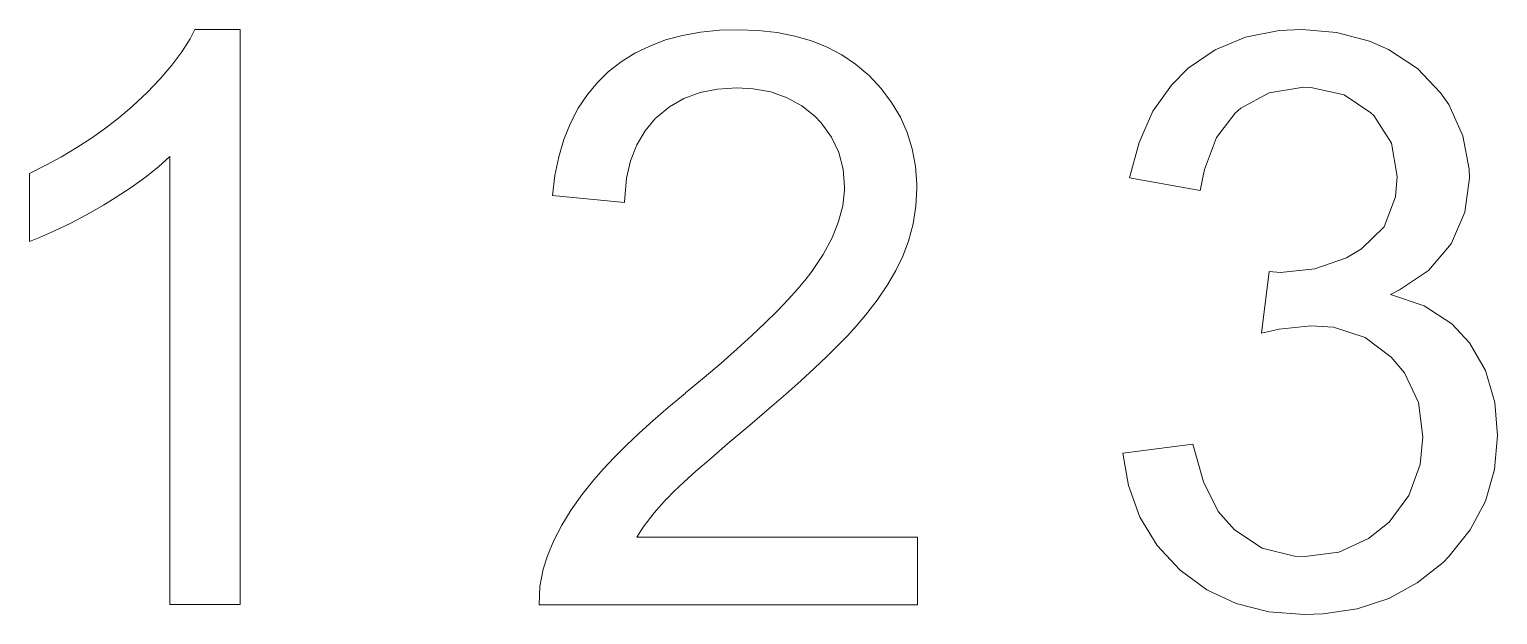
# Model space of a CAD drawing. Header units: inches. Extents: x 15 to 272, y -2 to 100.
import ezdxf

# ---------------------------------------------------------------- set-up
doc = ezdxf.new("R2010")
doc.units = ezdxf.units.IN
doc.header["$MEASUREMENT"] = 0
for name, color, linetype in [('Layer1', 1, 'Continuous'), ('Layer2', 2, 'Continuous'), ('Layer3', 3, 'Continuous')]:
    doc.layers.add(name, color=color, linetype=linetype)

msp = doc.modelspace()

# ---------------------------------------------------------------- linework, layer by layer
at = {"layer": 'Layer1', "lineweight": 0}
msp.add_lwpolyline([(43.34, 98.84), (41.88, 96.52), (40.13, 94.21), (38.12, 91.84), (35.84, 89.45), (33.27, 87.04), (33.16, 86.93), (30.9, 85.03), (28.56, 83.21), (26.12, 81.46), (23.55, 79.81), (20.9, 78.22), (18.13, 76.73), (15.27, 75.32), (15.27, 63.44), (17.05, 64.13), (19.64, 65.26), (22.37, 66.58), (25.22, 68.09), (28.23, 69.79), (30.28, 71.05), (33.04, 72.85), (35.55, 74.65), (37.79, 76.45), (39.82, 78.25), (39.82, 0.02), (52.08, 0.02), (52.08, 100.43), (44.17, 100.43)], close=True, dxfattribs=at)
at = {"layer": 'Layer2', "lineweight": 0}
msp.add_lwpolyline([(120.24, 77.52), (121.32, 80.31), (122.78, 82.77), (124.61, 84.94), (124.79, 85.1), (127.05, 86.96), (129.56, 88.41), (132.37, 89.42), (135.44, 90.05), (138.78, 90.24), (141.64, 90.11), (144.74, 89.53), (147.55, 88.52), (150.12, 87.11), (152.43, 85.29), (153.51, 84.12), (155.29, 81.66), (156.59, 78.95), (157.35, 76.07), (157.59, 72.94), (157.59, 72.38), (157.3, 69.66), (156.56, 66.9), (155.42, 64.04), (153.86, 61.15), (151.87, 58.18), (150.89, 56.91), (149.43, 55.16), (147.76, 53.28), (145.86, 51.3), (143.74, 49.2), (141.4, 47), (138.86, 44.67), (136.08, 42.21), (133.06, 39.66), (129.85, 36.99), (129.75, 36.88), (126.86, 34.5), (124.18, 32.17), (121.72, 29.94), (119.44, 27.8), (117.37, 25.73), (115.49, 23.74), (113.82, 21.83), (113.8, 21.81), (111.71, 19.19), (109.85, 16.56), (108.21, 13.89), (106.86, 11.24), (105.72, 8.53), (104.98, 6.2), (104.42, 3.16), (104.29, 0), (170.34, 0), (170.34, 11.82), (121.32, 11.82), (122.46, 13.54), (124.34, 16.03), (126.52, 18.5), (126.54, 18.52), (127.81, 19.79), (129.51, 21.38), (131.65, 23.32), (134.22, 25.54), (137.24, 28.14), (140.69, 31.05), (141.46, 31.72), (144.5, 34.31), (147.34, 36.78), (149.94, 39.11), (152.32, 41.31), (154.49, 43.35), (156.43, 45.25), (158.15, 47.03), (159.63, 48.65), (161.27, 50.55), (163.31, 53.2), (165.09, 55.83), (166.57, 58.37), (167.77, 60.86), (168.75, 63.51), (169.57, 66.53), (170.04, 69.58), (170.2, 72.65), (170.2, 73.44), (169.96, 76.6), (169.41, 79.59), (168.53, 82.45), (167.34, 85.15), (165.8, 87.72), (163.98, 90.16), (161.83, 92.44), (161.67, 92.57), (159.5, 94.4), (157.12, 96.02), (154.57, 97.34), (151.84, 98.45), (148.93, 99.3), (145.8, 99.94), (142.52, 100.28), (139.05, 100.41), (135.76, 100.31), (132.45, 99.96), (129.3, 99.41), (126.36, 98.61), (123.57, 97.55), (120.98, 96.28), (118.57, 94.8), (116.34, 93.05), (114.51, 91.25), (112.69, 89.07), (111.1, 86.69), (109.74, 84.07), (108.61, 81.23), (107.7, 78.21), (107.04, 74.95), (106.59, 71.48), (119.2, 70.21), (119.23, 71.11), (119.55, 74.48)], close=True, dxfattribs=at)
at = {"layer": 'Layer3', "lineweight": 0}
msp.add_lwpolyline([(244.8, 89.06), (249.5, 85.89), (249.98, 85.4), (253.09, 80.57), (254.06, 74.76), (253.79, 71.24), (251.78, 65.99), (247.84, 62.12), (245.22, 60.6), (239.69, 58.66), (233.68, 58.04), (231.74, 58.18), (230.36, 47.4), (233.47, 48.09), (239, 48.71), (242.94, 48.44), (248.46, 46.64), (253.03, 43.25), (255.37, 40.49), (257.79, 35.31), (258.55, 29.3), (258.07, 24.46), (256.13, 19.07), (252.68, 14.44), (249.09, 11.54), (243.9, 9.19), (237.96, 8.43), (236.17, 8.5), (230.5, 9.88), (225.66, 13.06), (222.83, 16.31), (220.27, 21.49), (218.41, 28.05), (206.18, 26.46), (207.15, 20.8), (209.15, 15.27), (212.19, 10.37), (216.13, 6.08), (216.2, 6.01), (220.83, 2.63), (225.94, 0.21), (231.67, -1.24), (237.89, -1.73), (241.14, -1.59), (247.08, -0.69), (252.61, 1.11), (257.59, 3.8), (262.08, 7.39), (263.11, 8.43), (266.84, 13.06), (269.47, 18.1), (271.06, 23.63), (271.61, 29.57), (271.13, 35.31), (269.47, 40.91), (266.71, 45.74), (263.6, 49.06), (258.76, 52.17), (252.89, 54.17), (254.48, 55), (259.52, 58.39), (263.18, 62.67), (263.53, 63.15), (265.88, 68.54), (266.71, 74.49), (266.64, 76.07), (265.53, 81.88), (263.11, 87.34), (261.66, 89.41), (257.65, 93.62), (252.54, 96.94), (249.22, 98.39), (243.49, 99.91), (237.48, 100.46), (233.47, 100.26), (227.6, 99.08), (222.28, 96.87), (217.58, 93.69), (214.68, 90.72), (211.43, 86.16), (209.01, 80.7), (207.35, 74.55), (219.65, 72.34), (220.41, 76.01), (222.55, 81.6), (225.8, 85.82), (226.77, 86.72), (231.74, 89.41), (237.69, 90.38), (239, 90.31)], close=True, dxfattribs=at)

doc.saveas('drawing.dxf')
